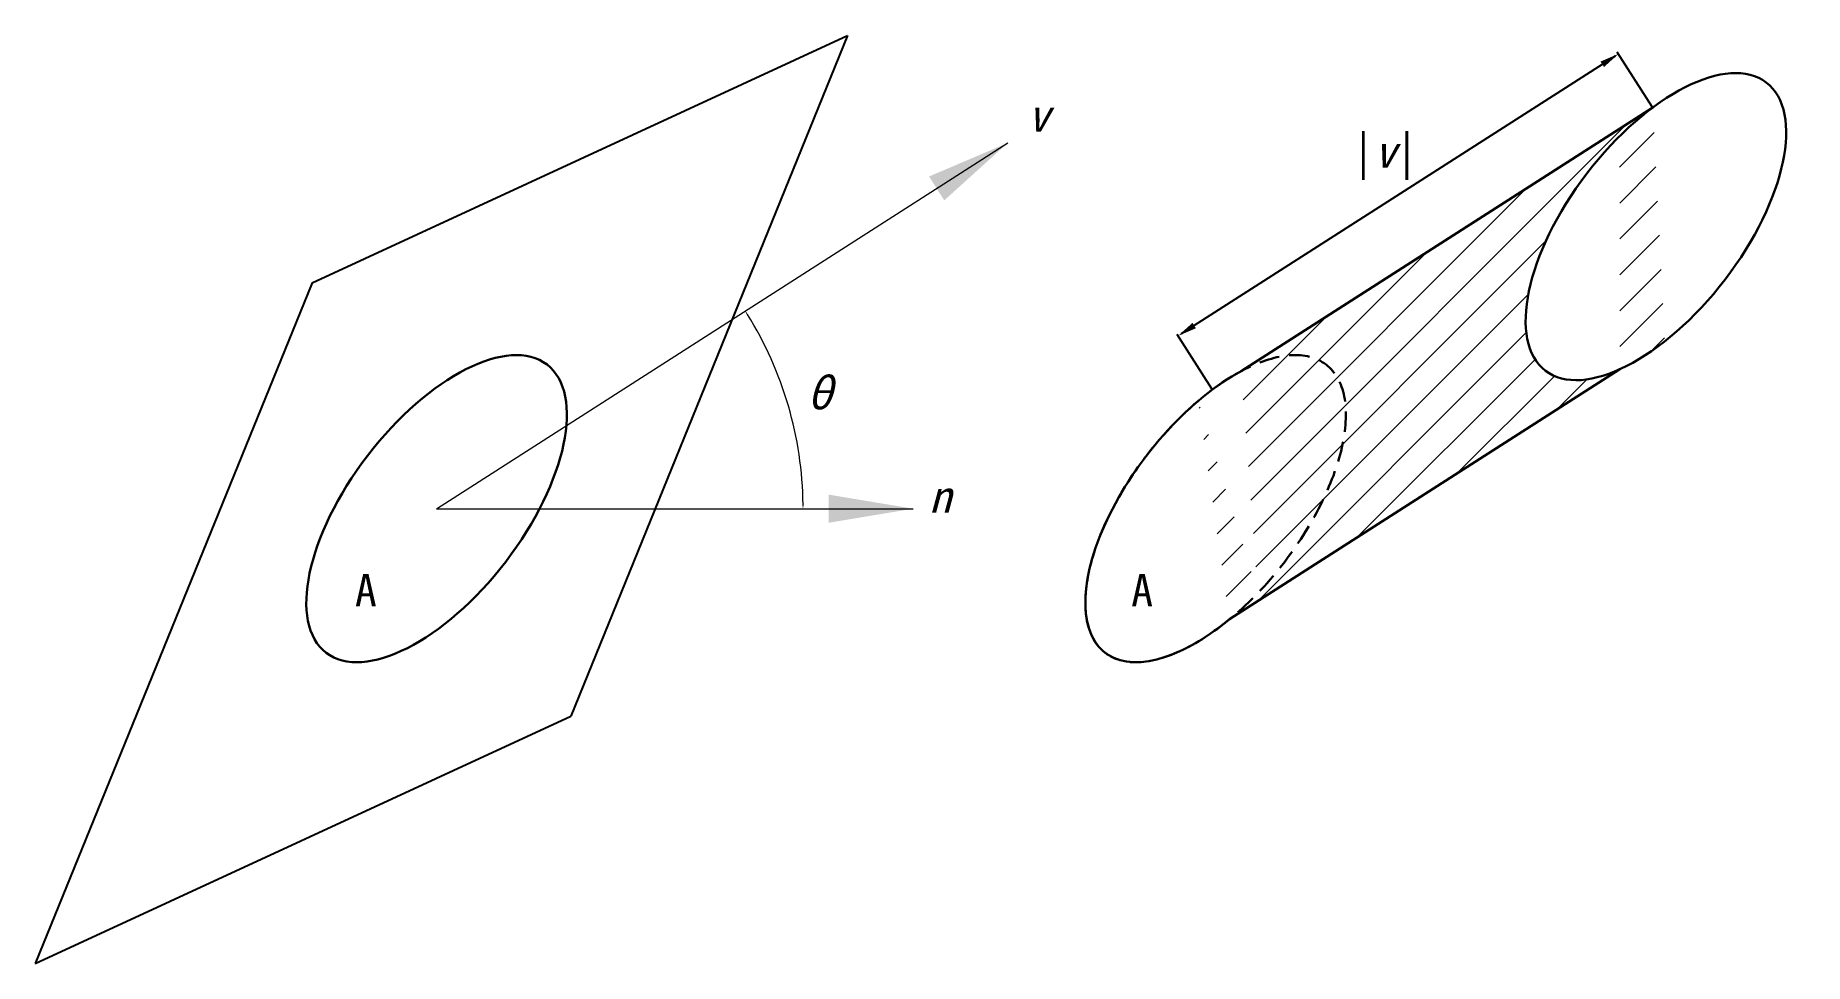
# Model space of a CAD drawing. Header units: millimetres. Extents: x 2002 to 3107, y 1214 to 1794.
import ezdxf

# ---------------------------------------------------------------- set-up
doc = ezdxf.new("R2010")
doc.units = ezdxf.units.MM
doc.linetypes.add('HIDDEN2', pattern=[4.7625, 3.175, -1.5875])
doc.linetypes.add('HIDDENX2', pattern=[19.05, 12.7, -6.35])
doc.layers.get('0').update_dxf_attribs({"lineweight": 60})
doc.layers.get('Defpoints').update_dxf_attribs({"linetype": 'HIDDEN2'})
doc.styles.get("Standard").update_dxf_attribs({"font": ''})
doc.styles.get('Standard').set_extended_font_data('SimSun')

msp = doc.modelspace()

# ---------------------------------------------------------------- hatches: boundary and pattern name
at = {"lineweight": 5}
h = msp.add_hatch(dxfattribs=at)
h.set_pattern_fill('ANSI31', color=256, scale=5, style=0)
edge = h.paths.add_edge_path()
edge.add_ellipse((3014, 1674.5), major_axis=(-69, -90), ratio=0.479824, start_angle=239.3622, end_angle=401.8987, ccw=False)
edge.add_line((3012.1, 1748.8), (2754.9, 1584.1))
edge.add_ellipse((2738.9, 1498.3), major_axis=(-69, -90), ratio=0.479824, start_angle=64.1025, end_angle=226.6391, ccw=False)
edge.add_line((2747.6, 1429.2), (2991.5, 1585.4))
edge = h.paths.add_edge_path()
edge.add_ellipse((2738.9, 1498.3), major_axis=(-69, -90), ratio=0.479824, start_angle=64.1025, end_angle=226.6391)
edge.add_ellipse((2738.9, 1498.3), major_axis=(-69, -90), ratio=0.479824, start_angle=226.6391, end_angle=424.1025)
edge.add_ellipse((2738.9, 1498.3), major_axis=(-69, -90), ratio=0.479824, start_angle=226.6391, end_angle=360, ccw=False)
edge.add_ellipse((2738.9, 1498.3), major_axis=(-69, -90), ratio=0.479824, start_angle=226.6391, end_angle=424.1025, ccw=False)
edge.add_ellipse((2738.9, 1498.3), major_axis=(-69, -90), ratio=0.479824, start_angle=226.6391, end_angle=360, ccw=False)
edge.add_ellipse((2738.9, 1498.3), major_axis=(-69, -90), ratio=0.479824, start_angle=226.6391, end_angle=424.1025, ccw=False)
edge.add_ellipse((2738.9, 1498.3), major_axis=(-69, -90), ratio=0.479824, start_angle=226.6391, end_angle=360, ccw=False)
edge.add_ellipse((2738.9, 1498.3), major_axis=(-69, -90), ratio=0.479824, start_angle=226.6391, end_angle=424.1025, ccw=False)
edge.add_ellipse((2738.9, 1498.3), major_axis=(-69, -90), ratio=0.479824, start_angle=226.6391, end_angle=360, ccw=False)
edge.add_ellipse((2738.9, 1498.3), major_axis=(-69, -90), ratio=0.479824, start_angle=226.6391, end_angle=424.1025, ccw=False)
edge.add_ellipse((2738.9, 1498.3), major_axis=(-69, -90), ratio=0.479824, start_angle=226.6391, end_angle=360, ccw=False)
edge.add_ellipse((2738.9, 1498.3), major_axis=(-69, -90), ratio=0.479824, start_angle=226.6391, end_angle=424.1025, ccw=False)
edge.add_ellipse((2738.9, 1498.3), major_axis=(-69, -90), ratio=0.479824, start_angle=226.6391, end_angle=360, ccw=False)
edge.add_ellipse((2738.9, 1498.3), major_axis=(-69, -90), ratio=0.479824, start_angle=226.6391, end_angle=424.1025, ccw=False)
edge.add_ellipse((2738.9, 1498.3), major_axis=(-69, -90), ratio=0.479824, start_angle=226.6391, end_angle=360, ccw=False)
edge.add_ellipse((2738.9, 1498.3), major_axis=(-69, -90), ratio=0.479824, start_angle=226.6391, end_angle=424.1025, ccw=False)
edge.add_ellipse((2738.9, 1498.3), major_axis=(-69, -90), ratio=0.479824, start_angle=226.6391, end_angle=360, ccw=False)
edge.add_ellipse((2738.9, 1498.3), major_axis=(-69, -90), ratio=0.479824, start_angle=226.6391, end_angle=424.1025, ccw=False)
edge.add_ellipse((2738.9, 1498.3), major_axis=(-69, -90), ratio=0.479824, start_angle=226.6391, end_angle=360, ccw=False)
edge.add_ellipse((2738.9, 1498.3), major_axis=(-69, -90), ratio=0.479824, start_angle=226.6391, end_angle=424.1025, ccw=False)
edge.add_ellipse((2738.9, 1498.3), major_axis=(-69, -90), ratio=0.479824, start_angle=226.6391, end_angle=360, ccw=False)
edge.add_ellipse((2738.9, 1498.3), major_axis=(-69, -90), ratio=0.479824, start_angle=226.6391, end_angle=424.1025, ccw=False)
edge.add_ellipse((2738.9, 1498.3), major_axis=(-69, -90), ratio=0.479824, start_angle=226.6391, end_angle=360, ccw=False)
edge.add_ellipse((2738.9, 1498.3), major_axis=(-69, -90), ratio=0.479824, start_angle=226.6391, end_angle=424.1025, ccw=False)
edge.add_ellipse((2738.9, 1498.3), major_axis=(-69, -90), ratio=0.479824, start_angle=226.6391, end_angle=360, ccw=False)
edge.add_ellipse((2738.9, 1498.3), major_axis=(-69, -90), ratio=0.479824, start_angle=226.6391, end_angle=424.1025, ccw=False)
edge.add_ellipse((2738.9, 1498.3), major_axis=(-69, -90), ratio=0.479824, start_angle=226.6391, end_angle=360, ccw=False)
edge.add_ellipse((2738.9, 1498.3), major_axis=(-69, -90), ratio=0.479824, start_angle=226.6391, end_angle=424.1025, ccw=False)
edge.add_ellipse((2738.9, 1498.3), major_axis=(-69, -90), ratio=0.479824, start_angle=226.6391, end_angle=360, ccw=False)
edge.add_ellipse((2738.9, 1498.3), major_axis=(-69, -90), ratio=0.479824, start_angle=226.6391, end_angle=424.1025, ccw=False)
edge.add_ellipse((2738.9, 1498.3), major_axis=(-69, -90), ratio=0.479824, start_angle=226.6391, end_angle=360, ccw=False)
edge.add_ellipse((2738.9, 1498.3), major_axis=(-69, -90), ratio=0.479824, start_angle=226.6391, end_angle=424.1025, ccw=False)
edge.add_ellipse((2738.9, 1498.3), major_axis=(-69, -90), ratio=0.479824, start_angle=226.6391, end_angle=360, ccw=False)
edge.add_ellipse((2738.9, 1498.3), major_axis=(-69, -90), ratio=0.479824, start_angle=226.6391, end_angle=424.1025, ccw=False)
edge.add_ellipse((2738.9, 1498.3), major_axis=(-69, -90), ratio=0.479824, start_angle=226.6391, end_angle=360, ccw=False)
edge.add_ellipse((2738.9, 1498.3), major_axis=(-69, -90), ratio=0.479824, start_angle=226.6391, end_angle=424.1025, ccw=False)
edge.add_ellipse((2738.9, 1498.3), major_axis=(-69, -90), ratio=0.479824, start_angle=226.6391, end_angle=360, ccw=False)
edge.add_ellipse((2738.9, 1498.3), major_axis=(-69, -90), ratio=0.479824, start_angle=226.6391, end_angle=424.1025, ccw=False)
edge.add_ellipse((2738.9, 1498.3), major_axis=(-69, -90), ratio=0.479824, start_angle=226.6391, end_angle=360, ccw=False)
edge.add_ellipse((2738.9, 1498.3), major_axis=(-69, -90), ratio=0.479824, start_angle=226.6391, end_angle=424.1025, ccw=False)
edge.add_ellipse((2738.9, 1498.3), major_axis=(-69, -90), ratio=0.479824, start_angle=226.6391, end_angle=360, ccw=False)
edge.add_ellipse((2738.9, 1498.3), major_axis=(-69, -90), ratio=0.479824, start_angle=226.6391, end_angle=424.1025, ccw=False)
edge.add_ellipse((2738.9, 1498.3), major_axis=(-69, -90), ratio=0.479824, start_angle=226.6391, end_angle=360, ccw=False)
edge.add_ellipse((2738.9, 1498.3), major_axis=(-69, -90), ratio=0.479824, start_angle=226.6391, end_angle=424.1025, ccw=False)
edge.add_ellipse((2738.9, 1498.3), major_axis=(-69, -90), ratio=0.479824, start_angle=226.6391, end_angle=360, ccw=False)
edge.add_ellipse((2738.9, 1498.3), major_axis=(-69, -90), ratio=0.479824, start_angle=226.6391, end_angle=424.1025, ccw=False)
edge.add_ellipse((2738.9, 1498.3), major_axis=(-69, -90), ratio=0.479824, start_angle=226.6391, end_angle=360, ccw=False)
edge.add_ellipse((2738.9, 1498.3), major_axis=(-69, -90), ratio=0.479824, start_angle=226.6391, end_angle=424.1025, ccw=False)
edge.add_ellipse((2738.9, 1498.3), major_axis=(-69, -90), ratio=0.479824, start_angle=226.6391, end_angle=360, ccw=False)
edge.add_ellipse((2738.9, 1498.3), major_axis=(-69, -90), ratio=0.479824, start_angle=226.6391, end_angle=424.1025, ccw=False)
edge.add_ellipse((2738.9, 1498.3), major_axis=(-69, -90), ratio=0.479824, start_angle=226.6391, end_angle=360, ccw=False)
edge.add_ellipse((2738.9, 1498.3), major_axis=(-69, -90), ratio=0.479824, start_angle=226.6391, end_angle=424.1025, ccw=False)
edge.add_ellipse((2738.9, 1498.3), major_axis=(-69, -90), ratio=0.479824, start_angle=226.6391, end_angle=360, ccw=False)
edge.add_ellipse((2738.9, 1498.3), major_axis=(-69, -90), ratio=0.479824, start_angle=226.6391, end_angle=424.1025, ccw=False)
edge.add_ellipse((2738.9, 1498.3), major_axis=(-69, -90), ratio=0.479824, start_angle=226.6391, end_angle=360, ccw=False)
edge.add_ellipse((2738.9, 1498.3), major_axis=(-69, -90), ratio=0.479824, start_angle=226.6391, end_angle=424.1025, ccw=False)
edge.add_ellipse((2738.9, 1498.3), major_axis=(-69, -90), ratio=0.479824, start_angle=226.6391, end_angle=360, ccw=False)
edge.add_ellipse((2738.9, 1498.3), major_axis=(-69, -90), ratio=0.479824, start_angle=226.6391, end_angle=424.1025, ccw=False)
edge.add_ellipse((2738.9, 1498.3), major_axis=(-69, -90), ratio=0.479824, start_angle=226.6391, end_angle=360, ccw=False)
edge.add_ellipse((2738.9, 1498.3), major_axis=(-69, -90), ratio=0.479824, start_angle=226.6391, end_angle=424.1025, ccw=False)
edge.add_ellipse((2738.9, 1498.3), major_axis=(-69, -90), ratio=0.479824, start_angle=226.6391, end_angle=360, ccw=False)
edge.add_ellipse((2738.9, 1498.3), major_axis=(-69, -90), ratio=0.479824, start_angle=226.6391, end_angle=424.1025, ccw=False)
edge.add_ellipse((2738.9, 1498.3), major_axis=(-69, -90), ratio=0.479824, start_angle=226.6391, end_angle=360, ccw=False)
edge.add_ellipse((2738.9, 1498.3), major_axis=(-69, -90), ratio=0.479824, start_angle=226.6391, end_angle=424.1025, ccw=False)
edge.add_ellipse((2738.9, 1498.3), major_axis=(-69, -90), ratio=0.479824, start_angle=226.6391, end_angle=360, ccw=False)
edge.add_ellipse((2738.9, 1498.3), major_axis=(-69, -90), ratio=0.479824, start_angle=226.6391, end_angle=424.1025, ccw=False)
edge.add_ellipse((2738.9, 1498.3), major_axis=(-69, -90), ratio=0.479824, start_angle=226.6391, end_angle=360, ccw=False)
edge.add_ellipse((2738.9, 1498.3), major_axis=(-69, -90), ratio=0.479824, start_angle=226.6391, end_angle=424.1025, ccw=False)
edge.add_ellipse((2738.9, 1498.3), major_axis=(-69, -90), ratio=0.479824, start_angle=226.6391, end_angle=360, ccw=False)
edge.add_ellipse((2738.9, 1498.3), major_axis=(-69, -90), ratio=0.479824, start_angle=226.6391, end_angle=424.1025, ccw=False)
edge.add_ellipse((2738.9, 1498.3), major_axis=(-69, -90), ratio=0.479824, start_angle=226.6391, end_angle=360, ccw=False)
edge.add_ellipse((2738.9, 1498.3), major_axis=(-69, -90), ratio=0.479824, start_angle=226.6391, end_angle=424.1025, ccw=False)
edge.add_ellipse((2738.9, 1498.3), major_axis=(-69, -90), ratio=0.479824, start_angle=226.6391, end_angle=360, ccw=False)
edge.add_ellipse((2738.9, 1498.3), major_axis=(-69, -90), ratio=0.479824, start_angle=226.6391, end_angle=424.1025, ccw=False)
edge.add_ellipse((2738.9, 1498.3), major_axis=(-69, -90), ratio=0.479824, start_angle=226.6391, end_angle=360, ccw=False)
edge.add_ellipse((2738.9, 1498.3), major_axis=(-69, -90), ratio=0.479824, start_angle=226.6391, end_angle=424.1025, ccw=False)
edge.add_ellipse((2738.9, 1498.3), major_axis=(-69, -90), ratio=0.479824, start_angle=226.6391, end_angle=360, ccw=False)
edge.add_ellipse((2738.9, 1498.3), major_axis=(-69, -90), ratio=0.479824, start_angle=226.6391, end_angle=424.1025, ccw=False)
edge.add_ellipse((2738.9, 1498.3), major_axis=(-69, -90), ratio=0.479824, start_angle=226.6391, end_angle=360, ccw=False)
edge.add_ellipse((2738.9, 1498.3), major_axis=(-69, -90), ratio=0.479824, start_angle=226.6391, end_angle=424.1025, ccw=False)
edge.add_ellipse((2738.9, 1498.3), major_axis=(-69, -90), ratio=0.479824, start_angle=226.6391, end_angle=360, ccw=False)
edge.add_ellipse((2738.9, 1498.3), major_axis=(-69, -90), ratio=0.479824, start_angle=226.6391, end_angle=424.1025, ccw=False)
edge.add_ellipse((2738.9, 1498.3), major_axis=(-69, -90), ratio=0.479824, start_angle=226.6391, end_angle=360, ccw=False)
edge.add_ellipse((2738.9, 1498.3), major_axis=(-69, -90), ratio=0.479824, start_angle=226.6391, end_angle=424.1025, ccw=False)
edge.add_ellipse((2738.9, 1498.3), major_axis=(-69, -90), ratio=0.479824, start_angle=360, end_angle=424.1025, ccw=False)
edge.add_ellipse((2738.9, 1498.3), major_axis=(-69, -90), ratio=0.479824, start_angle=226.6391, end_angle=424.1025, ccw=False)
edge.add_ellipse((2738.9, 1498.3), major_axis=(-69, -90), ratio=0.479824, start_angle=360, end_angle=424.1025, ccw=False)
edge.add_ellipse((2738.9, 1498.3), major_axis=(-69, -90), ratio=0.479824, start_angle=226.6391, end_angle=424.1025, ccw=False)
edge.add_ellipse((2738.9, 1498.3), major_axis=(-69, -90), ratio=0.479824, start_angle=360, end_angle=424.1025, ccw=False)
edge.add_ellipse((2738.9, 1498.3), major_axis=(-69, -90), ratio=0.479824, start_angle=226.6391, end_angle=424.1025, ccw=False)
edge.add_ellipse((2738.9, 1498.3), major_axis=(-69, -90), ratio=0.479824, start_angle=360, end_angle=424.1025, ccw=False)
edge.add_ellipse((2738.9, 1498.3), major_axis=(-69, -90), ratio=0.479824, start_angle=226.6391, end_angle=424.1025, ccw=False)
edge.add_ellipse((2738.9, 1498.3), major_axis=(-69, -90), ratio=0.479824, start_angle=360, end_angle=424.1025, ccw=False)
edge.add_ellipse((2738.9, 1498.3), major_axis=(-69, -90), ratio=0.479824, start_angle=226.6391, end_angle=424.1025, ccw=False)
edge.add_ellipse((2738.9, 1498.3), major_axis=(-69, -90), ratio=0.479824, start_angle=360, end_angle=424.1025, ccw=False)
edge.add_ellipse((2738.9, 1498.3), major_axis=(-69, -90), ratio=0.479824, start_angle=226.6391, end_angle=424.1025, ccw=False)
edge.add_ellipse((2738.9, 1498.3), major_axis=(-69, -90), ratio=0.479824, start_angle=360, end_angle=424.1025, ccw=False)
edge.add_ellipse((2738.9, 1498.3), major_axis=(-69, -90), ratio=0.479824, start_angle=226.6391, end_angle=424.1025, ccw=False)
edge.add_ellipse((2738.9, 1498.3), major_axis=(-69, -90), ratio=0.479824, start_angle=360, end_angle=424.1025, ccw=False)
edge.add_ellipse((2738.9, 1498.3), major_axis=(-69, -90), ratio=0.479824, start_angle=226.6391, end_angle=424.1025, ccw=False)
edge.add_ellipse((2738.9, 1498.3), major_axis=(-69, -90), ratio=0.479824, start_angle=360, end_angle=424.1025, ccw=False)
edge.add_ellipse((2738.9, 1498.3), major_axis=(-69, -90), ratio=0.479824, start_angle=226.6391, end_angle=424.1025, ccw=False)
edge.add_ellipse((2738.9, 1498.3), major_axis=(-69, -90), ratio=0.479824, start_angle=360, end_angle=424.1025, ccw=False)
edge.add_ellipse((2738.9, 1498.3), major_axis=(-69, -90), ratio=0.479824, start_angle=226.6391, end_angle=424.1025, ccw=False)
edge.add_ellipse((2738.9, 1498.3), major_axis=(-69, -90), ratio=0.479824, start_angle=360, end_angle=424.1025, ccw=False)
edge.add_ellipse((2738.9, 1498.3), major_axis=(-69, -90), ratio=0.479824, start_angle=226.6391, end_angle=424.1025, ccw=False)
edge.add_ellipse((2738.9, 1498.3), major_axis=(-69, -90), ratio=0.479824, start_angle=360, end_angle=424.1025, ccw=False)
edge.add_ellipse((2738.9, 1498.3), major_axis=(-69, -90), ratio=0.479824, start_angle=226.6391, end_angle=424.1025, ccw=False)
edge.add_ellipse((2738.9, 1498.3), major_axis=(-69, -90), ratio=0.479824, start_angle=360, end_angle=424.1025, ccw=False)
edge.add_ellipse((2738.9, 1498.3), major_axis=(-69, -90), ratio=0.479824, start_angle=226.6391, end_angle=424.1025, ccw=False)
edge.add_ellipse((2738.9, 1498.3), major_axis=(-69, -90), ratio=0.479824, start_angle=360, end_angle=424.1025, ccw=False)
edge.add_ellipse((2738.9, 1498.3), major_axis=(-69, -90), ratio=0.479824, start_angle=226.6391, end_angle=424.1025, ccw=False)
edge.add_ellipse((2738.9, 1498.3), major_axis=(-69, -90), ratio=0.479824, start_angle=360, end_angle=424.1025, ccw=False)
edge.add_ellipse((2738.9, 1498.3), major_axis=(-69, -90), ratio=0.479824, start_angle=226.6391, end_angle=424.1025, ccw=False)
edge.add_ellipse((2738.9, 1498.3), major_axis=(-69, -90), ratio=0.479824, start_angle=360, end_angle=424.1025, ccw=False)
edge.add_ellipse((2738.9, 1498.3), major_axis=(-69, -90), ratio=0.479824, start_angle=226.6391, end_angle=424.1025, ccw=False)
edge.add_ellipse((2738.9, 1498.3), major_axis=(-69, -90), ratio=0.479824, start_angle=360, end_angle=424.1025, ccw=False)
edge.add_ellipse((2738.9, 1498.3), major_axis=(-69, -90), ratio=0.479824, start_angle=226.6391, end_angle=424.1025, ccw=False)
edge.add_ellipse((2738.9, 1498.3), major_axis=(-69, -90), ratio=0.479824, start_angle=360, end_angle=424.1025, ccw=False)
edge.add_ellipse((2738.9, 1498.3), major_axis=(-69, -90), ratio=0.479824, start_angle=226.6391, end_angle=424.1025, ccw=False)
edge.add_ellipse((2738.9, 1498.3), major_axis=(-69, -90), ratio=0.479824, start_angle=360, end_angle=424.1025, ccw=False)
edge.add_ellipse((2738.9, 1498.3), major_axis=(-69, -90), ratio=0.479824, start_angle=226.6391, end_angle=424.1025)

# ---------------------------------------------------------------- linework, layer by layer
at = {"lineweight": 25}
for p, q in [((2174.4, 1639.3), (2508.9, 1793.9)), ((2508.9, 1793.9), (2336, 1368.7)), ((2988.5, 1781), (2717.5, 1607.5)), ((3011.7, 1749.3), (2989.9, 1783.4)), ((2174.4, 1639.3), (2001.5, 1214.1)), ((2736.6, 1573.2), (2714.8, 1607.2)), ((2001.5, 1214.1), (2336, 1368.7))]:
    msp.add_line(p, q, dxfattribs=at)
at = {"lineweight": 30}
for p, q in [((2754.9, 1584.1), (3012.1, 1748.8)), ((2747.6, 1429.2), (2991.5, 1585.4))]:
    msp.add_line(p, q, dxfattribs=at)
at = {"lineweight": 20}
for q in [(2609.1, 1726.8), (2550, 1498.3)]:
    msp.add_line((2252.2, 1498.3), q, dxfattribs=at)
msp.add_arc((2252.2, 1498.3), 229, 0.6255, 32.0038, dxfattribs=at)
at = {"lineweight": 30}
for centre in [(3014, 1674.5), (2252.2, 1498.3)]:
    msp.add_ellipse(centre, major_axis=(-69, -90), ratio=0.479824, dxfattribs=at)
msp.add_ellipse((2738.9, 1498.3), major_axis=(-69, -90), ratio=0.479824, start_param=3.955598, end_param=7.401985, dxfattribs=at)
for points in [[(2979.4, 1777.6), (2981.6, 1774.2), (2990.6, 1782.4)], [(2559.9, 1705.8), (2569.4, 1690.9), (2609.1, 1726.8)], [(2446, 1619.4), (2446.7, 1619.9), (2445, 1621.8)], [(2724.5, 1614.4), (2726.6, 1611), (2715.4, 1606.2)], [(2497.2, 1507.1), (2497.2, 1489.5), (2550, 1498.3)], [(2481.6, 1500.8), (2480.7, 1500.8), (2481.1, 1498.3)]]:
    msp.add_solid(points)
at = {"layer": 'Defpoints', "linetype": 'HIDDENX2', "lineweight": 30}
msp.add_ellipse((2738.9, 1498.3), major_axis=(-69, -90), ratio=0.479824, dxfattribs=at)

# ---------------------------------------------------------------- texts
at = {"char_height": 20, "attachment_point": 1}
for s, insert in [('{\\fSimSun|b0|i1|c134|p34;v}', (2621.5, 1753.9)), ('|{\\fSimSun|b0|i1|c134|p34;v}|', (2824.4, 1731.3)), ('{\\fSimSun|b0|i1|c134|p34;θ}', (2483.6, 1580.4)), ('{\\fSimSun|b0|i1|c134|p34;n}', (2560, 1515.9)), ('A', (2201.2, 1457.4)), ('A', (2686.2, 1457.4))]:
    msp.add_mtext_dynamic_manual_height_columns(s, width=31.782, gutter_width=12.5, heights=[23.7], dxfattribs=dict(at, insert=insert))

doc.saveas('drawing.dxf')
